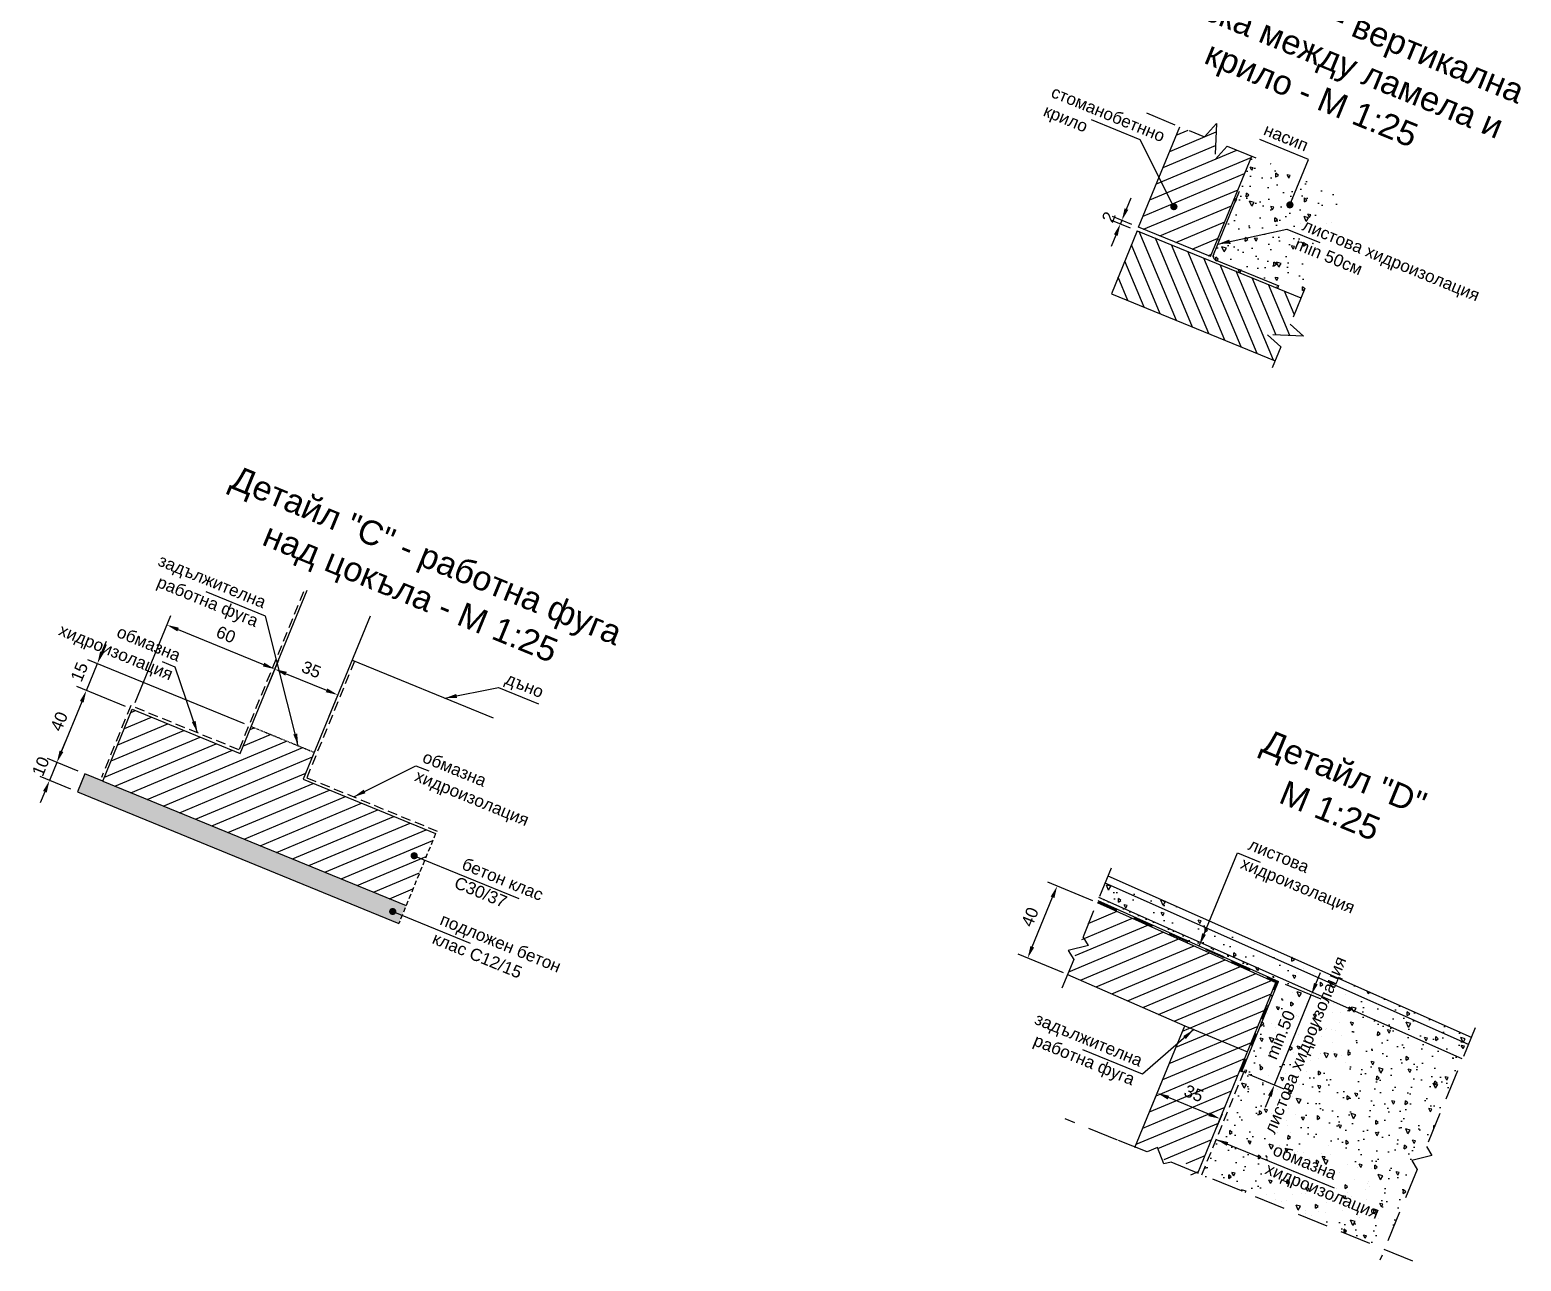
# Model space of a CAD drawing. Header units: centimetres. Extents: x 8495135 to 959133560, y 4530079 to 463453963.
# Drawn here: x 959121831 to 959122598, y 463414165 to 463414798 of the extents above; entities that cross this region are included whole.
import ezdxf

# ---------------------------------------------------------------- set-up
doc = ezdxf.new("R2010")
doc.units = ezdxf.units.CM
doc.header["$LTSCALE"] = 0.1
for name, pattern in [('DASHED', [0.75, 0.5, -0.25]), ('HIDDEN', [9.525, 6.35, -3.175]), ('LK_HIDDEN', [7.5, 5, -2.5])]:
    doc.linetypes.add(name, pattern=pattern)
for name, color, linetype in [('br_dimension', 1, 'Continuous'), ('br_hatch', 9, 'Continuous'), ('br_hatch_dark', 8, 'Continuous'), ('br_section_green', 3, 'Continuous'), ('br_view', 5, 'Continuous'), ('br_view_yellow', 2, 'Continuous')]:
    doc.layers.add(name, color=color, linetype=linetype)
doc.layers.add('br_text', color=2, linetype='Continuous', lineweight=35)
doc.styles.add('MM 1 to 25', font='arial.ttf', dxfattribs={"height": 6.25})
doc.styles.add('MM_ARIAL', font='arial.ttf')
doc.dimstyles.new('MM DIM 1 to 25', dxfattribs={"dimscale": 2.5, "dimtxt": 2.5, "dimasz": 2.5, "dimexe": 2.1, "dimexo": 1.5, "dimgap": 1.5, "dimtad": 1, "dimdec": 0, "dimdsep": 46, "dimtxsty": 'MM_ARIAL', "dimcen": 3, "dimclrd": 1, "dimclre": 1, "dimclrt": 7, "dimaunit": 2, "dimadec": 1, "dimazin": 0, "dimtp": 100, "dimtm": 3, "dimtfac": 1, "dimtdec": 0, "dimtix": 1, "dimtmove": 0, "dimatfit": 3, "dimfxl": 0, "dimtolj": 1, "dimtzin": 0, "dimarcsym": 0})

# ---------------------------------------------------------------- blocks, each defined once
blk = doc.blocks.new('*D1197')
at = {"layer": 'br_dimension', "color": 1, "lineweight": -2, "transparency": 16777216}
for p, q in [((959122407.79, 463414243.38), (959122412.89, 463414255.84)), ((959122437.51, 463414240.09), (959122416.68, 463414248.61)), ((959122444.27, 463414240.12), (959122441.3, 463414232.86))]:
    blk.add_line(p, q, dxfattribs=at)
at = {"layer": 'br_dimension', "color": 1, "transparency": 16777216}
for points in [[(959122417.08, 463414249.58), (959122416.29, 463414247.65), (959122410.9, 463414250.98)], [(959122437.9, 463414241.05), (959122437.11, 463414239.12), (959122443.29, 463414237.72)]]:
    blk.add_solid(points, dxfattribs=at)
at = {"layer": 'br_dimension', "color": 7, "transparency": 16777216, "insert": (959122429.73, 463414250.78), "char_height": 6.25, "attachment_point": 5, "rotation": 337.73354, "style": 'MM_ARIAL'}
blk.add_mtext('\\A1;35', dxfattribs=at)
blk = doc.blocks.new('*D1198')
at = {"layer": 'br_dimension', "color": 1, "lineweight": -2, "transparency": 16777216}
for p, q in [((959122377.85, 463414349.88), (959122354.59, 463414359.41)), ((959122346.66, 463414326.18), (959122357.08, 463414351.63)), ((959122362.7, 463414312.86), (959122339.43, 463414322.39))]:
    blk.add_line(p, q, dxfattribs=at)
at = {"layer": 'br_dimension', "color": 1, "transparency": 16777216}
for points in [[(959122356.11, 463414352.03), (959122358.04, 463414351.24), (959122359.44, 463414357.42)], [(959122345.69, 463414326.58), (959122347.62, 463414325.79), (959122344.29, 463414320.4)]]:
    blk.add_solid(points, dxfattribs=at)
at = {"layer": 'br_dimension', "color": 7, "transparency": 16777216, "insert": (959122345.44, 463414341.54), "char_height": 6.25, "attachment_point": 5, "rotation": 67.73354, "style": 'MM_ARIAL'}
blk.add_mtext('\\A1;40', dxfattribs=at)
blk = doc.blocks.new('*D1199')
at = {"layer": 'br_dimension', "color": 1, "lineweight": -2, "transparency": 16777216}
for p, q in [((959122492.51, 463414307.21), (959122494.88, 463414312.99)), ((959122476.75, 463414306.91), (959122495, 463414299.44)), ((959122471.2, 463414255.18), (959122490.14, 463414301.43)), ((959122457.82, 463414260.66), (959122476.06, 463414253.19)), ((959122468.84, 463414249.39), (959122466.47, 463414243.61))]:
    blk.add_line(p, q, dxfattribs=at)
at = {"layer": 'br_dimension', "color": 1, "transparency": 16777216}
for points in [[(959122491.54, 463414307.6), (959122493.47, 463414306.81), (959122490.14, 463414301.43)], [(959122467.87, 463414249.79), (959122469.8, 463414249), (959122471.2, 463414255.18)]]:
    blk.add_solid(points, dxfattribs=at)
at = {"layer": 'br_dimension', "color": 7, "transparency": 16777216, "char_height": 6.25, "attachment_point": 5, "rotation": 67.73354, "style": 'MM_ARIAL'}
for s, insert in [('\\A1;листова хидроизолация', (959122487.84, 463414275.37)), ('\\A1;min.50', (959122474.25, 463414280.93))]:
    blk.add_mtext(s, dxfattribs=dict(at, insert=insert))
blk = doc.blocks.new('*D1200')
at = {"layer": 'br_dimension', "color": 1, "lineweight": -2, "transparency": 16777216}
for p, q in [((959121868.2, 463414477.65), (959121870.57, 463414483.43)), ((959121860.15, 463414457.98), (959121865.84, 463414471.86)), ((959121941.52, 463414440.87), (959121860.98, 463414473.85)), ((959121880.31, 463414449.73), (959121855.29, 463414459.97)), ((959121857.78, 463414452.2), (959121855.42, 463414446.41))]:
    blk.add_line(p, q, dxfattribs=at)
at = {"layer": 'br_dimension', "color": 1, "transparency": 16777216}
for points in [[(959121867.24, 463414478.04), (959121869.17, 463414477.25), (959121865.84, 463414471.86)], [(959121856.82, 463414452.59), (959121858.75, 463414451.8), (959121860.15, 463414457.98)]]:
    blk.add_solid(points, dxfattribs=at)
at = {"layer": 'br_dimension', "color": 7, "transparency": 16777216, "insert": (959121856.57, 463414467.55), "char_height": 6.25, "attachment_point": 5, "rotation": 67.73354, "style": 'MM_ARIAL'}
blk.add_mtext('\\A1;15', dxfattribs=at)
blk = doc.blocks.new('*D1201')
at = {"layer": 'br_dimension', "color": 1, "lineweight": -2, "transparency": 16777216}
for p, q in [((959121885.21, 463414451.78), (959121903.55, 463414496.58)), ((959121907.34, 463414489.35), (959121951.3, 463414471.35)), ((959121953.28, 463414459.69), (959121959.08, 463414473.84))]:
    blk.add_line(p, q, dxfattribs=at)
at = {"layer": 'br_dimension', "color": 1, "transparency": 16777216}
for points in [[(959121907.74, 463414490.31), (959121906.95, 463414488.39), (959121901.56, 463414491.72)], [(959121951.7, 463414472.31), (959121950.91, 463414470.39), (959121957.09, 463414468.98)]]:
    blk.add_solid(points, dxfattribs=at)
at = {"layer": 'br_dimension', "color": 7, "transparency": 16777216, "insert": (959121931.95, 463414486.77), "char_height": 6.25, "attachment_point": 5, "rotation": 337.73354, "style": 'MM_ARIAL'}
blk.add_mtext('\\A1;60', dxfattribs=at)
blk = doc.blocks.new('*D1202')
at = {"layer": 'br_dimension', "color": 1, "lineweight": -2, "transparency": 16777216}
for p, q in [((959121953.28, 463414459.69), (959121959.08, 463414473.84)), ((959121962.87, 463414466.61), (959121983.69, 463414458.09)), ((959121985.01, 463414444.82), (959121991.47, 463414460.58))]:
    blk.add_line(p, q, dxfattribs=at)
at = {"layer": 'br_dimension', "color": 1, "transparency": 16777216}
for points in [[(959121963.26, 463414467.58), (959121962.48, 463414465.65), (959121957.09, 463414468.98)], [(959121984.09, 463414459.05), (959121983.3, 463414457.12), (959121989.48, 463414455.72)]]:
    blk.add_solid(points, dxfattribs=at)
at = {"layer": 'br_dimension', "color": 7, "transparency": 16777216, "insert": (959121975.91, 463414468.78), "char_height": 6.25, "attachment_point": 5, "rotation": 337.73354, "style": 'MM_ARIAL'}
blk.add_mtext('\\A1;35', dxfattribs=at)
blk = doc.blocks.new('*D1203')
at = {"layer": 'br_dimension', "color": 1, "lineweight": -2, "transparency": 16777216}
for p, q in [((959121880.31, 463414449.73), (959121855.29, 463414459.97)), ((959121857.78, 463414452.2), (959121847.36, 463414426.75)), ((959121855.9, 463414416.5), (959121840.14, 463414422.95))]:
    blk.add_line(p, q, dxfattribs=at)
at = {"layer": 'br_dimension', "color": 1, "transparency": 16777216}
for points in [[(959121856.82, 463414452.59), (959121858.75, 463414451.8), (959121860.15, 463414457.98)], [(959121846.4, 463414427.14), (959121848.33, 463414426.35), (959121845, 463414420.96)]]:
    blk.add_solid(points, dxfattribs=at)
at = {"layer": 'br_dimension', "color": 7, "transparency": 16777216, "insert": (959121846.15, 463414442.1), "char_height": 6.25, "attachment_point": 5, "rotation": 67.73354, "style": 'MM_ARIAL'}
blk.add_mtext('\\A1;40', dxfattribs=at)
blk = doc.blocks.new('*D1205')
at = {"layer": 'br_dimension', "color": 1, "lineweight": -2, "transparency": 16777216}
for p, q in [((959121847.36, 463414426.75), (959121849.73, 463414432.53)), ((959121855.9, 463414416.5), (959121840.14, 463414422.95)), ((959121845, 463414420.96), (959121841.21, 463414411.71)), ((959121852.11, 463414407.24), (959121836.35, 463414413.7)), ((959121838.84, 463414405.93), (959121836.47, 463414400.14))]:
    blk.add_line(p, q, dxfattribs=at)
at = {"layer": 'br_dimension', "color": 1, "transparency": 16777216}
for points in [[(959121846.4, 463414427.14), (959121848.33, 463414426.35), (959121845, 463414420.96)], [(959121837.87, 463414406.32), (959121839.8, 463414405.53), (959121841.21, 463414411.71)]]:
    blk.add_solid(points, dxfattribs=at)
at = {"layer": 'br_dimension', "color": 7, "transparency": 16777216, "insert": (959121836.68, 463414418.97), "char_height": 6.25, "attachment_point": 5, "rotation": 67.73354, "style": 'MM_ARIAL'}
blk.add_mtext('\\A1;10', dxfattribs=at)
blk = doc.blocks.new('*D1216')
at = {"layer": 'br_view_yellow', "color": 1, "lineweight": -2, "transparency": 16777216}
for p, q in [((959122395.08, 463414705.6), (959122397.45, 463414711.38)), ((959122397.88, 463414697.7), (959122387.85, 463414701.8)), ((959122397.12, 463414695.85), (959122387.1, 463414699.95)), ((959122392.71, 463414699.81), (959122391.95, 463414697.96)), ((959122389.59, 463414692.18), (959122387.22, 463414686.39))]:
    blk.add_line(p, q, dxfattribs=at)
at = {"layer": 'br_view_yellow', "color": 1, "transparency": 16777216}
for points in [[(959122394.12, 463414705.99), (959122396.04, 463414705.2), (959122392.71, 463414699.81)], [(959122388.62, 463414692.57), (959122390.55, 463414691.78), (959122391.95, 463414697.96)]]:
    blk.add_solid(points, dxfattribs=at)
at = {"layer": 'br_view_yellow', "color": 7, "transparency": 16777216, "insert": (959122385.96, 463414701.5), "char_height": 6.25, "attachment_point": 5, "rotation": 67.73354, "style": 'MM_ARIAL'}
blk.add_mtext('\\A1;2', dxfattribs=at)

msp = doc.modelspace()

# ---------------------------------------------------------------- hatches: boundary and pattern name
at = {"layer": 'br_hatch', "ltscale": 0.5}
h = msp.add_hatch(dxfattribs=at)
h.set_pattern_fill('ANSI31', color=256, scale=2, style=0)
h.set_pattern_definition([(22.73354, (959124853.869, 463418028.173), (-2.453932, 5.856681), [])])
h.paths.add_polyline_path([(959122440.67, 463414731.13), (959122441.4, 463414749.61), (959122435.18, 463414742.77), (959122422.51, 463414747.95), (959122401.35, 463414696.28), (959122438.37, 463414681.12), (959122459.53, 463414732.8), (959122446.89, 463414737.97)])
at = {"layer": 'br_hatch'}
h = msp.add_hatch(dxfattribs=at)
h.set_pattern_fill('AR-CONC,_O', color=256, scale=0.1, angle=67.73354)
h.set_pattern_definition([(117.7335, (959122309.706, 463414720.833), (8.3783, 16.256), [1.905, -20.955]), (62.734, (959122309.706, 463414720.833), (-19.0164, 3.978), [1.524, -16.764]), (168.185, (959122310.404, 463414722.188), (-10.638, 20.234), [1.619, -17.809]), (113.918, (959122305.005, 463414722.758), (14.1623, 23.4935), [2.8575, -31.4325]), (164.369, (959122306.185, 463414724.716), (-13.902, 31.3455), [2.4285, -26.7135]), (58.918, (959122305.005, 463414722.758), (-13.902, 31.3455), [2.286, -25.146]), (88.7335, (959122307.142, 463414724.627), (15.2089, 10.1559), [1.905, -20.955]), (33.734, (959122307.142, 463414724.627), (-14.7036, 12.6985), [1.524, -16.764]), (139.185, (959122308.41, 463414725.474), (0.5053, 22.8544), [1.619, -17.809]), (105.2335, (959122309.706, 463414720.833), (-7.70796, 3.48974), [0, -16.5608, 0, -17.018, 0, -16.8275]), (75.2335, (959122309.706, 463414720.833), (-6.73913, 9.9797), [0, -9.7028, 0, -16.1798, 0, -6.4135]), (35.2335, (959122307.56, 463414715.591), (5.66788, 12.33091), [0, -6.35, 0, -19.812, 0, -26.289]), (25.2335, (959122306.597, 463414713.241), (3.2598, 14.6718), [0, -8.255, 0, -13.1572, 0, -18.669])])
h.paths.add_polyline_path([(959122459.53, 463414732.8), (959122437.61, 463414679.27), (959122484.83, 463414659.93), (959122506.75, 463414713.46)])
at = {"layer": 'br_hatch', "ltscale": 0.5}
h = msp.add_hatch(dxfattribs=at)
h.set_pattern_fill('ANSI31', color=256, scale=2, angle=67.73354, style=0)
h.set_pattern_definition([(112.733543, (958336186.791, 463710590.229), (-5.856681254, -2.453932496), [])])
h.paths.add_polyline_path([(959122387.33, 463414662.03), (959122471.57, 463414627.54), (959122474.53, 463414634.76), (959122467.68, 463414640.98), (959122486.16, 463414640.25), (959122479.32, 463414646.46), (959122484.83, 463414659.93), (959122400.6, 463414694.42)])
at = {"layer": 'br_hatch'}
h = msp.add_hatch(dxfattribs=at)
h.set_pattern_fill('ANSI31', color=256, scale=2, angle=-22.26646)
h.set_pattern_definition([(22.733543, (958335915.039, 463709854.724), (-2.453932496, 5.856681254), [])])
h.paths.add_polyline_path([(959122024.63, 463414347.42), (959122039.78, 463414384.43), (959121971.7, 463414412.31), (959121977.38, 463414426.19), (959121944.99, 463414439.45), (959121939.31, 463414425.57), (959121916.18, 463414435.04), (959121883.78, 463414448.31), (959121868.63, 463414411.29)])
for points in [[(959122020.84, 463414338.16), (959122024.63, 463414347.42), (959121859.37, 463414415.08), (959121855.58, 463414405.82)], [(959122390.21, 463414345.6), (959122381.06, 463414349.63), (959122380.68, 463414348.7), (959122389.83, 463414344.67)], [(959122408.52, 463414337.54), (959122399.37, 463414341.57), (959122398.99, 463414340.64), (959122408.14, 463414336.61)], [(959122426.83, 463414329.48), (959122417.68, 463414333.51), (959122417.3, 463414332.58), (959122426.46, 463414328.55)], [(959122435.99, 463414325.45), (959122435.61, 463414324.52), (959122444.77, 463414320.5), (959122445.15, 463414321.42)], [(959122449.48, 463414318.8), (959122449.1, 463414317.88), (959122458.25, 463414313.85), (959122458.63, 463414314.77)], [(959122470.47, 463414304.1), (959122471.4, 463414303.72), (959122473.28, 463414308.33), (959122467.79, 463414310.75), (959122467.41, 463414309.82), (959122471.99, 463414307.81)], [(959122466.84, 463414295.23), (959122466.46, 463414294.3), (959122464.33, 463414289.11), (959122465.26, 463414288.73), (959122467.75, 463414294.83)], [(959122461.31, 463414281.74), (959122460.93, 463414280.81), (959122458.81, 463414275.62), (959122459.73, 463414275.24), (959122462.23, 463414281.33)], [(959122455.94, 463414268.62), (959122455.56, 463414267.69), (959122453.44, 463414262.5), (959122454.36, 463414262.12), (959122456.86, 463414268.21)]]:
    msp.add_hatch(color=256, dxfattribs=at).paths.add_polyline_path(points)
h = msp.add_hatch(dxfattribs=at)
h.set_pattern_fill('AR-CONC,_O', color=256, scale=0.1, angle=67.73354)
h.set_pattern_definition([(117.7335, (959122348.354, 463414337.772), (8.3783, 16.256), [1.905, -20.955]), (62.7335, (959122348.354, 463414337.772), (-19.0164, 3.9779), [1.524, -16.764]), (168.1845, (959122349.052, 463414339.127), (-10.638, 20.234), [1.619, -17.809]), (113.918, (959122343.653, 463414339.697), (14.1623, 23.4935), [2.8575, -31.4325]), (164.369, (959122344.833, 463414341.655), (-13.902, 31.3455), [2.4285, -26.7135]), (58.918, (959122343.653, 463414339.697), (-13.902, 31.3455), [2.286, -25.146]), (88.7335, (959122345.79, 463414341.566), (15.2089, 10.1559), [1.905, -20.955]), (33.7335, (959122345.79, 463414341.566), (-14.7036, 12.6985), [1.524, -16.764]), (139.185, (959122347.058, 463414342.413), (0.5053, 22.8544), [1.619, -17.809]), (105.2335, (959122348.354, 463414337.772), (-7.70796, 3.48974), [0, -16.5608, 0, -17.018, 0, -16.8275]), (75.2335, (959122348.354, 463414337.772), (-6.73913, 9.9797), [0, -9.7028, 0, -16.1798, 0, -6.4135]), (35.2335, (959122346.208, 463414332.53), (5.66788, 12.33091), [0, -6.35, 0, -19.812, 0, -26.289]), (25.2335, (959122345.245, 463414330.18), (3.2598, 14.6718), [0, -8.255, 0, -13.1572, 0, -18.669])])
h.paths.add_polyline_path([(959122463, 463414280.15), (959122433.83, 463414208.92), (959122527.69, 463414170.49), (959122572.42, 463414279.72), (959122385.56, 463414362.67), (959122380.37, 463414349.93), (959122476.75, 463414306.91), (959122474.8, 463414312.03), (959122472.91, 463414307.43), (959122471.99, 463414307.81), (959122461, 463414280.97)])
h = msp.add_hatch(dxfattribs=at)
h.set_pattern_fill('ANSI31', color=256, scale=2, angle=-22.26646)
h.set_pattern_definition([(22.733543, (958336245.972, 463710146.8205), (-2.453932496, 5.856681254), [])])
h.paths.add_polyline_path([(959122417.09, 463414203.74), (959122428.97, 463414198.87), (959122433.85, 463414210.79), (959122421.97, 463414215.66)], flags=24)
h.paths.add_polyline_path([(959122411.02, 463414223.02), (959122413.23, 463414217.36), (959122420.28, 463414214.47), (959122424.87, 463414217.34), (959122428.21, 463414208.81), (959122431.79, 463414209.63), (959122471.99, 463414307.81), (959122381.15, 463414348.49), (959122383.09, 463414345.3), (959122372.74, 463414342.71), (959122375.52, 463414338.15), (959122364.81, 463414312), (959122425.03, 463414285.49), (959122399.5, 463414223.15), (959122405.73, 463414220.72)])

# ---------------------------------------------------------------- linework, layer by layer
at = {"layer": 'br_dimension'}
for p, q in [((959122069.55, 463414443.73), (959121996.75, 463414473.54)), ((959121859.37, 463414415.08), (959121855.58, 463414405.82)), ((959121868.63, 463414411.29), (959121859.37, 463414415.08)), ((959121855.58, 463414405.82), (959122020.84, 463414338.16)), ((959122383.95, 463414359.01), (959122570.8, 463414276.06)), ((959122385.56, 463414362.67), (959122572.42, 463414279.72)), ((959122380.37, 463414349.93), (959122473.28, 463414308.33)), ((959122380.68, 463414348.7), (959122381.06, 463414349.63)), ((959122380.73, 463414351.68), (959122567.58, 463414268.73)), ((959122389.83, 463414344.67), (959122390.21, 463414345.6)), ((959122398.99, 463414340.64), (959122399.37, 463414341.57)), ((959122408.14, 463414336.61), (959122408.52, 463414337.54)), ((959122417.3, 463414332.58), (959122417.68, 463414333.51)), ((959122426.46, 463414328.55), (959122426.83, 463414329.48)), ((959122444.77, 463414320.5), (959122445.15, 463414321.42)), ((959122449.1, 463414317.88), (959122449.48, 463414318.8)), ((959122458.25, 463414313.85), (959122458.63, 463414314.77)), ((959122467.41, 463414309.82), (959122467.79, 463414310.75)), ((959122454.34, 463414262.08), (959122473.28, 463414308.33)), ((959122425.03, 463414285.49), (959122457.42, 463414272.23)), ((959122453.42, 463414262.46), (959122454.34, 463414262.08)), ((959122455.42, 463414261.64), (959122453.42, 463414262.46))]:
    msp.add_line(p, q, dxfattribs=at)
at = {"layer": 'br_dimension', "linetype": 'LK_HIDDEN'}
msp.add_line((959121944.99, 463414439.45), (959121977.38, 463414426.19), dxfattribs=at)
at = {"layer": 'br_hatch', "linetype": 'HIDDEN', "ltscale": 25}
for p, q in [((959122435.18, 463414742.77), (959122441.4, 463414749.61)), ((959122441.4, 463414749.61), (959122440.67, 463414731.13)), ((959122440.67, 463414731.13), (959122446.89, 463414737.97)), ((959122486.16, 463414640.25), (959122467.68, 463414640.98)), ((959122467.68, 463414640.98), (959122474.53, 463414634.76)), ((959122479.32, 463414646.46), (959122486.16, 463414640.25)), ((959122375.51, 463414326.79), (959122365.16, 463414324.2)), ((959122375.51, 463414326.79), (959122372.74, 463414331.35)), ((959122365.16, 463414324.2), (959122367.94, 463414319.64)), ((959122405.73, 463414220.72), (959122390.49, 463414226.67)), ((959122411.02, 463414223.02), (959122405.73, 463414220.72)), ((959122414.36, 463414214.48), (959122411.02, 463414223.02)), ((959122552.14, 463414218.87), (959122541.79, 463414216.27)), ((959122549.37, 463414223.42), (959122552.14, 463414218.87)), ((959122418.13, 463414215.35), (959122414.36, 463414214.48)), ((959122541.79, 463414216.27), (959122544.57, 463414211.72))]:
    msp.add_line(p, q, dxfattribs=at)
for points in [[(959122405.31, 463414755), (959122435.18, 463414742.77)], [(959122446.89, 463414737.97), (959122469.28, 463414728.8)], [(959122486.81, 463414664.77), (959122479.32, 463414646.46)], [(959122474.53, 463414634.76), (959122470.09, 463414623.93)], [(959122387.21, 463414366.69), (959122372.74, 463414331.35)], [(959122367.94, 463414319.64), (959122360.95, 463414302.56)], [(959122574.37, 463414284.49), (959122549.37, 463414223.42)], [(959122390.49, 463414226.67), (959122363.51, 463414237.72)], [(959122542.32, 463414164.5), (959122418.13, 463414215.35)], [(959122544.57, 463414211.72), (959122525.42, 463414164.94)]]:
    msp.add_lwpolyline(points, dxfattribs=at)
at = {"layer": 'br_hatch_dark', "linetype": 'DASHED', "ltscale": 50}
msp.add_line((959122039.78, 463414384.43), (959122020.84, 463414338.16), dxfattribs=at)
at = {"layer": 'br_section_green', "color": 4, "linetype": 'DASHED', "ltscale": 100}
for p, q in [((959121971.83, 463414508.7), (959121938.58, 463414427.48)), ((959121998.07, 463414473), (959121973.56, 463414413.15)), ((959121883.05, 463414450.21), (959121867.89, 463414413.2)), ((959121938.58, 463414427.48), (959121883.05, 463414450.21)), ((959121973.56, 463414413.15), (959122041.64, 463414385.28)), ((959122433.83, 463414208.92), (959122455.42, 463414261.64))]:
    msp.add_line(p, q, dxfattribs=at)
at = {"layer": 'br_view', "color": 6}
for points in [[(959122441.34, 463414679.21, -0.418295), (959122439.82, 463414682), (959122453.23, 463414714.76)], [(959122439.99, 463414682.42, 0.363552), (959122440.63, 463414679.5), (959122473.4, 463414666.08)]]:
    msp.add_lwpolyline(points, format="xyb", dxfattribs=at)
at = {"layer": 'br_view_yellow', "linetype": 'ByBlock', "ltscale": 3}
for p, q in [((959122401.35, 463414696.28), (959122422.51, 463414747.95)), ((959122438.37, 463414681.12), (959122459.53, 463414732.8)), ((959122400.6, 463414694.42), (959122387.33, 463414662.03)), ((959122400.6, 463414694.42), (959122484.83, 463414659.93)), ((959122438.37, 463414681.12), (959122401.35, 463414696.28)), ((959122387.33, 463414662.03), (959122471.57, 463414627.54))]:
    msp.add_line(p, q, dxfattribs=at)
at = {"layer": 'br_view_yellow'}
for p, q in [((959121939.31, 463414425.57), (959121973.69, 463414509.54)), ((959122006.08, 463414496.28), (959121971.7, 463414412.31)), ((959121868.63, 463414411.29), (959121883.78, 463414448.31)), ((959121883.78, 463414448.31), (959121939.31, 463414425.57)), ((959121868.63, 463414411.29), (959122024.63, 463414347.42)), ((959121971.7, 463414412.31), (959122039.78, 463414384.43))]:
    msp.add_line(p, q, dxfattribs=at)
at = {"layer": 'br_view_yellow', "ltscale": 3}
for p, q in [((959122379.97, 463414349.01), (959122471.99, 463414307.81)), ((959122364.81, 463414312), (959122425.03, 463414285.49)), ((959122431.83, 463414209.74), (959122471.99, 463414307.82)), ((959122399.44, 463414223), (959122425.03, 463414285.49))]:
    msp.add_line(p, q, dxfattribs=at)

# ---------------------------------------------------------------- texts
at = {"layer": 'br_text', "attachment_point": 1, "rotation": 337.73354, "style": 'MM 1 to 25'}
for s, insert, char_height, width in [('\\pi10.418;Детайл "B" - вертикална \\P\\pi10.898;връзка между ламела и \\P\\pi49.409;крило - М 1:25', (959122409.12, 463414849.75), 12.5, 212.8865), ('стоманобетнно \\Pкрило', (959122358.14, 463414769.2), 6.25, 137.753), ('{\\fArial|b0|i0|c204|p34;насип}', (959122467.44, 463414749.82), 6.25, 137.753), ('{\\fArial|b0|i0|c204|p34;листова хидроизолация \\P}min 50{\\fArial|b0|i0|c204|p34;см}', (959122487.31, 463414700.71), 6.25, 137.0586)]:
    msp.add_mtext(s, dxfattribs=dict(at, insert=insert, char_height=char_height, width=width))
at = {"layer": 'br_text', "char_height": 12.5, "attachment_point": 1, "rotation": 337.73354, "style": 'MM 1 to 25'}
for s, width, insert in [('\\pi5.6702;Детайл "C" - работна фуга \\P\\pi32.137;над цокъла - М 1:25', 223.7468, (959121932.73, 463414576.21)), ('\\pi118.06;Детайл "D" \\P\\pi136.48;М 1:25', 324.3506, (959122359.05, 463414483.17))]:
    msp.add_mtext_dynamic_manual_height_columns(s, width=width, gutter_width=125, heights=[0], dxfattribs=dict(at, insert=insert))
at = {"layer": 'br_text', "ltscale": 0.5, "char_height": 6.25, "rotation": 337.73354, "style": 'MM 1 to 25'}
for s, width, insert, attachment_point in [('{\\fArial|b0|i0|c204|p34;задължителна работна фуга}', 76.8697, (959121953.31, 463414505.96), 3), ('\\pi43.134;{\\fArial|b0|i0|c204|p34;обмазна \\P\\pi15.18;хидроизолация}', 76.8697, (959121837.65, 463414507.91), 1), ('дъно', 76.8697, (959122077.38, 463414467.46), 1), ('{\\fArial|b0|i0|c204|p34;обмазна хидроизолация}', 76.8697, (959122034.83, 463414427.17), 1), ('{\\fArial|b0|i0|c204|p34;листова хидроизолация}', 76.8697, (959122459.53, 463414382.15), 1), ('бетон клас С30/37 ', 51.2678, (959122055.1, 463414372.16), 1), ('{\\fArial|b0|i0|c204|p34;подложен бетон клас С12/15 }', 79.2591, (959122043.83, 463414343.59), 1), ('{\\fArial|b0|i0|c204|p34;задължителна работна фуга}', 76.8697, (959122397.07, 463414253.06), 9), ('{\\fArial|b0|i0|c204|p34;обмазна хидроизолация}', 76.8697, (959122472.16, 463414225.11), 1)]:
    msp.add_mtext_dynamic_manual_height_columns(s, width=width, gutter_width=62.5, heights=[0], dxfattribs=dict(at, insert=insert, attachment_point=attachment_point))

# ---------------------------------------------------------------- dimensions: what is measured, and where the dimension line sits
at = {"layer": 'br_dimension'}
for base, p1, p2, angle, override, picture, middle in [((959121957.09, 463414468.98), (959121883.78, 463414448.31), (959121951.86, 463414456.22), 337.73354, {"dimtmove": 2}, '*D1201', (959121931.95, 463414486.77)), ((959121865.84, 463414471.86), (959121883.78, 463414448.31), (959121944.99, 463414439.45), 67.73354, {"dimtmove": 2}, '*D1200', (959121856.57, 463414467.55)), ((959121989.48, 463414455.72), (959121951.86, 463414456.22), (959121983.59, 463414441.35), 337.73354, {"dimtmove": 2}, '*D1202', (959121975.91, 463414468.78)), ((959122410.9, 463414250.98), (959122445.7, 463414243.59), (959122406.37, 463414239.91), 337.73354, {"dimtmove": 1}, '*D1197', (959122429.73, 463414250.78))]:
    dim = msp.add_linear_dim(base=base, p1=p1, p2=p2, angle=angle, dimstyle='MM DIM 1 to 25', override=override, dxfattribs=at)
    dim.commit()
    dim.dimension.update_dxf_attribs({"geometry": picture, "text_midpoint": middle})
for base, p1, p2, picture, middle in [((959121845, 463414420.96), (959121883.78, 463414448.31), (959121859.37, 463414415.08), '*D1203', (959121846.15, 463414442.1)), ((959121841.21, 463414411.71), (959121859.37, 463414415.08), (959121855.58, 463414405.82), '*D1205', (959121836.68, 463414418.97)), ((959122359.44, 463414357.42), (959122366.17, 463414311.44), (959122381.32, 463414348.46), '*D1198', (959122345.44, 463414341.54))]:
    dim = msp.add_linear_dim(base=base, p1=p1, p2=p2, angle=67.73354, dimstyle='MM DIM 1 to 25', dxfattribs=at)
    dim.commit()
    dim.dimension.update_dxf_attribs({"geometry": picture, "text_midpoint": middle})
dim = msp.add_linear_dim(base=(959122490.14, 463414301.43), p1=(959122454.34, 463414262.08), p2=(959122473.28, 463414308.33), angle=67.73354, text='min.<>\\Xлистова хидроизолация', dimstyle='MM DIM 1 to 25', dxfattribs=at)
dim.commit()
dim.dimension.update_dxf_attribs({"geometry": '*D1199', "text_midpoint": (959122480.67, 463414278.3)})
at = {"layer": 'br_view_yellow'}
dim = msp.add_linear_dim(base=(959122391.95, 463414697.96), p1=(959122401.35, 463414696.28), p2=(959122400.6, 463414694.42), angle=67.73354, dimstyle='MM DIM 1 to 25', dxfattribs=at)
dim.commit()
dim.dimension.update_dxf_attribs({"geometry": '*D1216', "text_midpoint": (959122385.96, 463414701.5)})

# ---------------------------------------------------------------- leaders
at = {"layer": 'br_dimension'}
for points, override in [([(959122419.48, 463414706.81), (959122402.17, 463414741.14), (959122377.1, 463414751.41)], {"dimasz": 1.5, "dimtmove": 2, "dimldrblk": 'Dot'}), ([(959122479.16, 463414707.74), (959122488.71, 463414731.07), (959122463.65, 463414741.34)], {"dimasz": 1.5, "dimtmove": 2, "dimldrblk": 'Dot'}), ([(959122442.1, 463414687.58), (959122477.56, 463414695.3), (959122494.49, 463414688.37)], {"dimtmove": 2}), ([(959121969.13, 463414429.57), (959121952.37, 463414496.15), (959121921.75, 463414508.68)], {"dimgap": 1.5, "dimtad": 0}), ([(959122028.76, 463414373), (959122082.62, 463414350.95)], {"dimasz": 1.5, "dimgap": 1.5, "dimtad": 0, "dimldrblk": 'Dot'}), ([(959122432.6, 463414326.94), (959122452.13, 463414374.58), (959122463.91, 463414369.75)], {"dimtad": 0}), ([(959122017.72, 463414344.33), (959122057.49, 463414328.05)], {"dimasz": 1.5, "dimgap": 1.5, "dimtad": 0, "dimldrblk": 'Dot'}), ([(959122429.66, 463414283.6), (959122403.28, 463414260.72), (959122372.66, 463414273.25)], {"dimgap": 1.5, "dimtad": 0}), ([(959122441.29, 463414227.14), (959122487.42, 463414208.26), (959122501.99, 463414202.29)], {"dimgap": 1.5, "dimtad": 0})]:
    msp.add_leader(points, dimstyle='MM DIM 1 to 25', override=override, dxfattribs=at)
at = {"layer": 'br_hatch'}
for points in [[(959121917.39, 463414436.15), (959121905.84, 463414470.01), (959121899.25, 463414472.71)], [(959122044.49, 463414453.99), (959122072.21, 463414459.61), (959122092.74, 463414451.2)], [(959121997.67, 463414403.28), (959122029.65, 463414419.31), (959122036.25, 463414416.62)]]:
    msp.add_leader(points, dimstyle='MM DIM 1 to 25', override={"dimgap": 1.5, "dimtad": 0}, dxfattribs=at)

doc.saveas('drawing.dxf')
